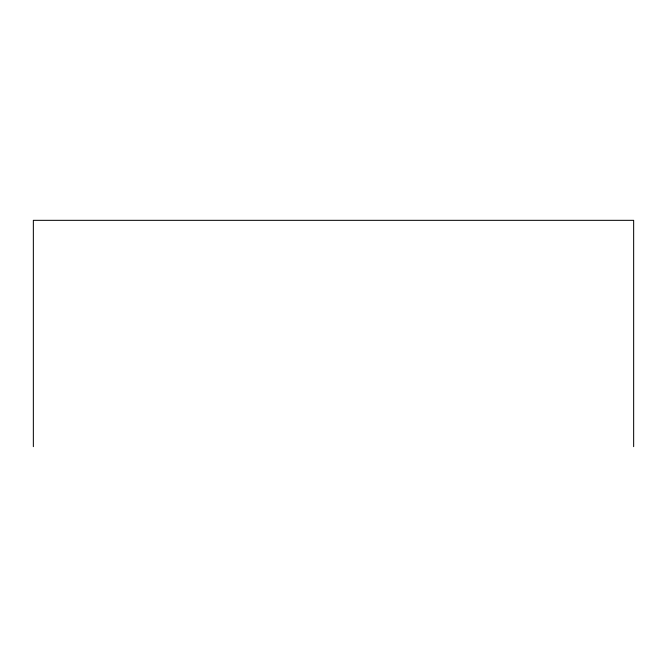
<?xml version="1.0" encoding="UTF-8"?>
<svg xmlns="http://www.w3.org/2000/svg" width="667" height="667" viewBox="0 0 667 667"><rect width="100%" height="100%" fill="white"/><g stroke="black" fill="none" stroke-linecap="round" stroke-linejoin="round"><path stroke-width="1" d="M633.65 446.665L633.65 220.335L33.35 220.335L33.35 446.665"/></g></svg>
